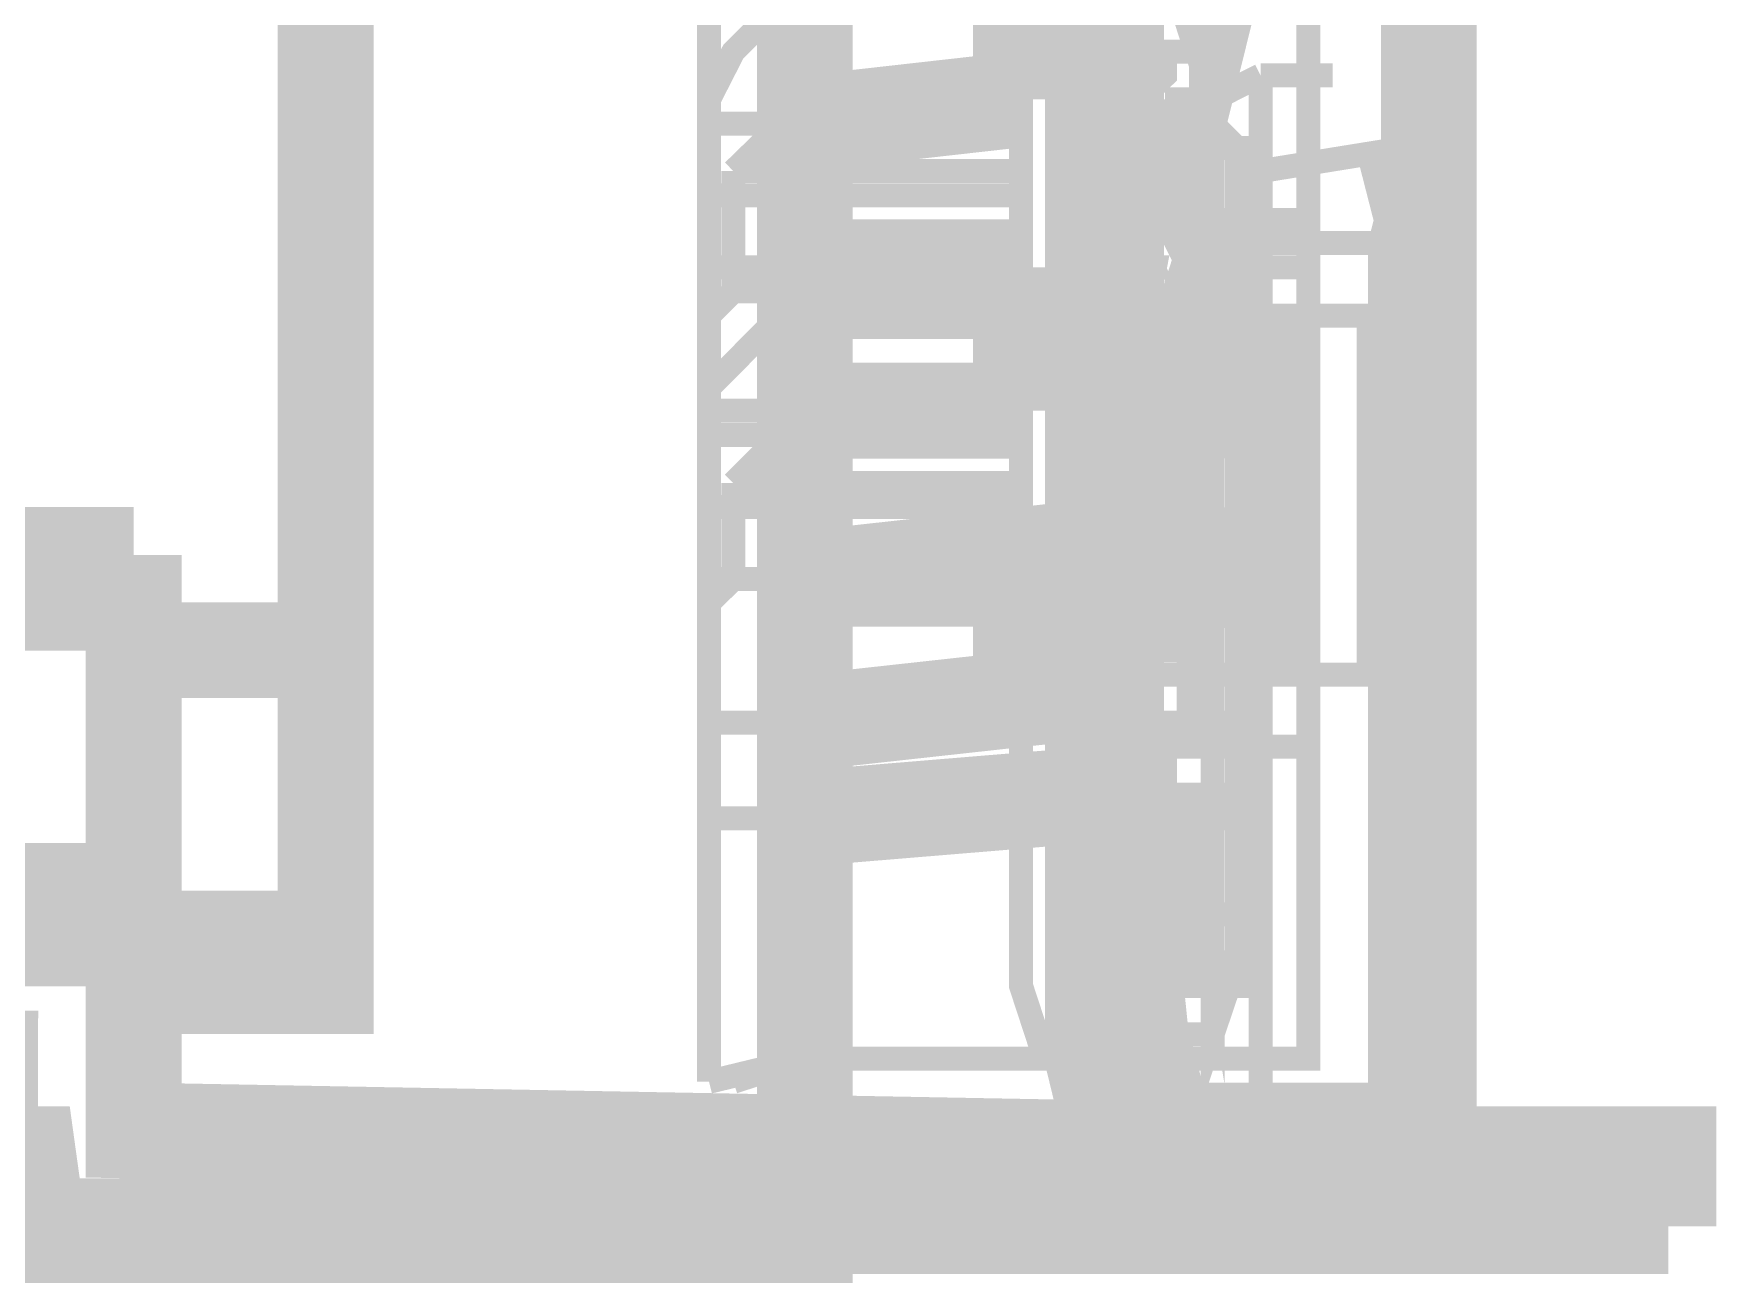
# Model space of a CAD drawing. Header units: metres. Extents: x 2999 to 3164, y 1641 to 1678.
# Drawn here: x 3015.3669 to 3015.5843, y 1652.6501 to 1652.8104 of the extents above; entities that cross this region are included whole.
import ezdxf

# ---------------------------------------------------------------- set-up
doc = ezdxf.new("R2010")
doc.units = ezdxf.units.M
doc.layers.add('BLACK', color=7, linetype='Continuous')

msp = doc.modelspace()

# ---------------------------------------------------------------- linework, layer by layer
at = {"layer": 'BLACK'}
for points, const_width in [([(3015.46652, 1652.64707), (3015.46652, 1655.15791)], 0.01238), ([(3015.51304, 1655.04022), (3015.5099, 1655.03722), (3015.5099, 1655.02478), (3015.50675, 1654.99384), (3015.50675, 1652.7121), (3015.5099, 1652.68116), (3015.51304, 1652.66872), (3015.54713, 1652.66872)], 0.01238), ([(3015.50675, 1654.99384), (3015.50375, 1654.99384), (3015.50375, 1652.7121), (3015.50675, 1652.7121)], 0.01238), ([(3014.64932, 1652.65636), (3014.67712, 1652.65636), (3014.67712, 1652.68116), (3015.36748, 1652.67801), (3015.36448, 1652.67801), (3015.36748, 1652.65636), (3015.54713, 1652.65636), (3015.54713, 1652.66565), (3015.37984, 1652.66872), (3015.37984, 1652.68737), (3015.40464, 1652.68737), (3015.40464, 1652.69352), (3015.35504, 1652.69352), (3015.35504, 1652.83908), (3015.31803, 1652.84215), (3015.31803, 1652.86995), (3015.35504, 1652.86995), (3015.35504, 1652.8916), (3014.68948, 1652.89789), (3014.68948, 1653.34679), (3014.67412, 1653.34679), (3014.67412, 1653.36223), (3014.68948, 1653.36223), (3014.68948, 1654.87315)], 0.01238), ([(3015.53155, 1652.80499), (3015.53155, 1653.08361)], 0.0031), ([(3015.49446, 1652.7121), (3015.49446, 1653.02787)], 0.0031), ([(3015.45416, 1653.02165), (3015.45416, 1652.67501)], 0.0031), ([(3015.46345, 1653.01551), (3015.46345, 1652.67187)], 0.0031), ([(3015.54713, 1652.80192), (3015.54713, 1652.92269)], 0.01238), ([(3015.52233, 1652.83286), (3015.52233, 1652.82972), (3015.5254, 1652.84215)], 0.01238), ([(3015.5254, 1652.83908), (3015.52233, 1652.83286), (3015.52233, 1652.83593), (3015.52233, 1652.82357), (3015.52233, 1652.82972)], 0.01238), ([(3015.46652, 1652.84522), (3015.46652, 1652.66872)], 0.01238), ([(3015.40464, 1652.84215), (3015.40464, 1652.73075)], 0.01238), ([(3015.49446, 1652.82043), (3015.49446, 1652.80192)], 0.01238), ([(3015.51919, 1652.82043), (3015.51611, 1652.82043), (3015.51919, 1652.81428), (3015.51919, 1652.81735)], 0.0031), ([(3015.4573, 1652.81735), (3015.45416, 1652.81428), (3015.45416, 1652.79878)], 0.0031), ([(3015.46652, 1652.81428), (3015.46345, 1652.81428), (3015.46345, 1652.81114), (3015.46038, 1652.81114), (3015.4573, 1652.80807), (3015.45416, 1652.80192), (3015.45416, 1652.79878), (3015.49446, 1652.79878), (3015.49446, 1652.80192)], 0.0031), ([(3015.51611, 1652.81114), (3015.51919, 1652.81114)], 0.0031), ([(3015.51919, 1652.79563), (3015.51919, 1652.80807), (3015.5099, 1652.80807), (3015.5099, 1652.79563)], 0.0031), ([(3015.51304, 1652.80807), (3015.51304, 1652.80499), (3015.5099, 1652.80192), (3015.5099, 1652.79563)], 0.0031), ([(3015.5099, 1652.80807), (3015.5099, 1652.79563)], 0.0031), ([(3015.51304, 1652.80807), (3015.51919, 1652.80807)], 0.0031), ([(3015.51304, 1652.80807), (3015.51611, 1652.80807)], 0.0031), ([(3015.51919, 1652.79563), (3015.51919, 1652.80807)], 0.0031), ([(3015.52233, 1652.79563), (3015.51919, 1652.79878), (3015.51919, 1652.80807)], 0.0031), ([(3015.51919, 1652.80807), (3015.52233, 1652.80807)], 0.0031), ([(3015.49446, 1652.80192), (3015.46652, 1652.79878)], 0.01238), ([(3015.54713, 1652.79878), (3015.54713, 1652.80192)], 0.01238), ([(3015.54713, 1652.80192), (3015.55013, 1652.80192)], 0.01238), ([(3015.54713, 1652.78334), (3015.54713, 1652.80192)], 0.01238), ([(3015.54713, 1652.78334), (3015.54713, 1652.80192)], 0.01238), ([(3015.5254, 1652.80499), (3015.51304, 1652.79878), (3015.5099, 1652.78949)], 0.0031), ([(3015.51611, 1652.78634), (3015.5254, 1652.78634), (3015.5254, 1652.80499)], 0.0031), ([(3015.53155, 1652.80499), (3015.5254, 1652.80499)], 0.0031), ([(3015.53155, 1652.80499), (3015.53469, 1652.80499)], 0.0031), ([(3015.53155, 1652.78634), (3015.53155, 1652.80499)], 0.0031), ([(3015.53155, 1652.78634), (3015.53155, 1652.80499)], 0.0031), ([(3015.53155, 1652.80499), (3015.53155, 1652.80192)], 0.0031), ([(3015.49446, 1652.80192), (3015.46652, 1652.79878), (3015.46345, 1652.79878), (3015.46038, 1652.79563), (3015.4573, 1652.79263)], 0.0031), ([(3015.51919, 1652.80192), (3015.51611, 1652.79263), (3015.51611, 1652.78949), (3015.51304, 1652.79263), (3015.51304, 1652.80192)], 0.0031), ([(3015.51919, 1652.80192), (3015.51919, 1652.78949), (3015.51611, 1652.79263), (3015.51611, 1652.80192), (3015.51304, 1652.80192)], 0.0031), ([(3015.51304, 1652.80192), (3015.51304, 1652.78634), (3015.51611, 1652.7802), (3015.51611, 1652.78634), (3015.51919, 1652.80192)], 0.0031), ([(3015.51611, 1652.80192), (3015.51611, 1652.78634), (3015.51919, 1652.7802), (3015.51919, 1652.80192), (3015.51919, 1652.78949), (3015.51611, 1652.79263), (3015.51611, 1652.80192), (3015.51611, 1652.78634), (3015.51919, 1652.7802), (3015.51919, 1652.80192)], 0.0031), ([(3015.54713, 1652.78334), (3015.54084, 1652.78334), (3015.54398, 1652.79563), (3015.54713, 1652.80192)], 0.0031), ([(3015.54398, 1652.79563), (3015.54713, 1652.80192)], 0.0031), ([(3015.54713, 1652.80192), (3015.55013, 1652.80192)], 0.0031), ([(3015.45416, 1652.79878), (3015.45416, 1652.78949), (3015.49446, 1652.78949)], 0.0031), ([(3015.46652, 1652.79878), (3015.45416, 1652.79878)], 0.0031), ([(3015.46652, 1652.79878), (3015.46652, 1652.77712)], 0.0031), ([(3015.49446, 1652.7802), (3015.49446, 1652.79878)], 0.0031), ([(3015.54713, 1652.78334), (3015.54398, 1652.79563)], 0.01238), ([(3015.54713, 1652.78334), (3015.54713, 1652.79263), (3015.54398, 1652.79563), (3015.54713, 1652.79878)], 0.0031), ([(3015.5099, 1652.69044), (3015.5099, 1652.79563), (3015.5099, 1652.73997)], 0.0031), ([(3015.51919, 1652.79563), (3015.52233, 1652.79563), (3015.52233, 1652.69044)], 0.0031), ([(3015.51919, 1652.69044), (3015.51919, 1652.79563)], 0.0031), ([(3015.54398, 1652.79563), (3015.5254, 1652.79263)], 0.0031), ([(3015.54398, 1652.79563), (3015.54084, 1652.78334), (3015.5254, 1652.78334), (3015.5254, 1652.79263)], 0.0031), ([(3015.54398, 1652.79563), (3015.54713, 1652.79563)], 0.0031), ([(3015.49446, 1652.79263), (3015.4573, 1652.79263)], 0.0031), ([(3015.46652, 1652.77712), (3015.4573, 1652.77712), (3015.4573, 1652.79263)], 0.0031), ([(3015.45416, 1652.78949), (3015.45416, 1652.7802)], 0.0031), ([(3015.5099, 1652.78949), (3015.5099, 1652.7802), (3015.51611, 1652.7802)], 0.0031), ([(3015.51611, 1652.78949), (3015.51919, 1652.78949)], 0.0031), ([(3015.54713, 1652.77398), (3015.54713, 1652.78334)], 0.01238), ([(3015.53155, 1652.78634), (3015.53155, 1652.67801), (3015.49753, 1652.67801)], 0.0031), ([(3015.53155, 1652.78634), (3015.51611, 1652.78634)], 0.0031), ([(3015.51611, 1652.78634), (3015.51611, 1652.77398)], 0.0031), ([(3015.51611, 1652.78634), (3015.51611, 1652.77398)], 0.0031), ([(3015.51611, 1652.77398), (3015.52233, 1652.77398), (3015.52233, 1652.78634), (3015.51611, 1652.78634)], 0.0031), ([(3015.51611, 1652.78634), (3015.51611, 1652.77398)], 0.0031), ([(3015.52233, 1652.78634), (3015.5254, 1652.78634)], 0.0031), ([(3015.5254, 1652.78634), (3015.5254, 1652.7802)], 0.0031), ([(3015.53155, 1652.71831), (3015.53155, 1652.78634)], 0.0031), ([(3015.53155, 1652.78634), (3015.53155, 1652.7802)], 0.0031), ([(3015.46652, 1652.7802), (3015.49446, 1652.7802)], 0.01238), ([(3015.49446, 1652.7802), (3015.49446, 1652.76169)], 0.01238), ([(3015.5254, 1652.78334), (3015.5254, 1652.77398)], 0.0031), ([(3015.54713, 1652.77398), (3015.54084, 1652.77398), (3015.54084, 1652.78334), (3015.54713, 1652.78334)], 0.0031), ([(3015.49446, 1652.77712), (3015.46652, 1652.77712)], 0.01238), ([(3015.51611, 1652.7554), (3015.51611, 1652.77098), (3015.51304, 1652.77712), (3015.51304, 1652.7554)], 0.0031), ([(3015.51919, 1652.75233), (3015.51919, 1652.7802), (3015.52233, 1652.77712), (3015.51919, 1652.77712), (3015.51919, 1652.7802), (3015.51611, 1652.77712), (3015.51611, 1652.75233)], 0.0031), ([(3015.51919, 1652.77712), (3015.51919, 1652.7802), (3015.51611, 1652.77712), (3015.51611, 1652.75233)], 0.0031), ([(3015.51919, 1652.75233), (3015.51919, 1652.7802), (3015.52233, 1652.77712)], 0.0031), ([(3015.46652, 1652.7802), (3015.45416, 1652.7802)], 0.0031), ([(3015.5099, 1652.7276), (3015.5099, 1652.7802)], 0.0031), ([(3015.5254, 1652.71831), (3015.5254, 1652.7802), (3015.51611, 1652.7802)], 0.0031), ([(3015.51611, 1652.7802), (3015.51919, 1652.7802)], 0.0031), ([(3015.52233, 1652.7802), (3015.51919, 1652.7802)], 0.0031), ([(3015.53155, 1652.7802), (3015.5254, 1652.7802)], 0.0031), ([(3015.4573, 1652.77712), (3015.45416, 1652.77398), (3015.45416, 1652.76169)], 0.0031), ([(3015.46652, 1652.77712), (3015.46345, 1652.77398), (3015.46038, 1652.77098), (3015.4573, 1652.76783), (3015.45416, 1652.76469), (3015.45416, 1652.75854)], 0.0031), ([(3015.46652, 1652.77712), (3015.49446, 1652.77712)], 0.0031), ([(3015.49446, 1652.77712), (3015.46652, 1652.77712)], 0.0031), ([(3015.51611, 1652.77712), (3015.51611, 1652.75233), (3015.51304, 1652.76783), (3015.51304, 1652.77712)], 0.0031), ([(3015.51304, 1652.77712), (3015.51304, 1652.7554)], 0.0031), ([(3015.51611, 1652.75233), (3015.51304, 1652.77098), (3015.51304, 1652.77712)], 0.0031), ([(3015.51304, 1652.77712), (3015.51611, 1652.77098), (3015.51611, 1652.75233)], 0.0031), ([(3015.51611, 1652.7554), (3015.51611, 1652.77098), (3015.51304, 1652.77712)], 0.0031), ([(3015.51611, 1652.77712), (3015.51304, 1652.77712)], 0.0031), ([(3015.51611, 1652.75233), (3015.51611, 1652.76783), (3015.51919, 1652.77712)], 0.0031), ([(3015.51919, 1652.77712), (3015.51611, 1652.7554)], 0.0031), ([(3015.51919, 1652.7276), (3015.51919, 1652.77712)], 0.0031), ([(3015.51919, 1652.77712), (3015.52233, 1652.77712), (3015.51919, 1652.76783), (3015.51919, 1652.75233)], 0.0031), ([(3015.51919, 1652.7554), (3015.52233, 1652.77712)], 0.0031), ([(3015.51919, 1652.7276), (3015.51919, 1652.77712)], 0.0031), ([(3015.52233, 1652.77712), (3015.51919, 1652.76783), (3015.51919, 1652.75233)], 0.0031), ([(3015.51919, 1652.7554), (3015.52233, 1652.77712)], 0.0031), ([(3015.52233, 1652.77712), (3015.52233, 1652.76169)], 0.0031), ([(3015.52233, 1652.77712), (3015.52233, 1652.76169)], 0.0031), ([(3015.54398, 1652.77398), (3015.54713, 1652.77398)], 0.01238), ([(3015.54398, 1652.7276), (3015.54398, 1652.77398)], 0.01238), ([(3015.54713, 1652.77398), (3015.54713, 1652.7276)], 0.01238), ([(3015.50675, 1652.77098), (3015.5099, 1652.77098), (3015.5099, 1652.77398)], 0.0031), ([(3015.54084, 1652.77398), (3015.5099, 1652.77398), (3015.52848, 1652.77398), (3015.52233, 1652.77398), (3015.53155, 1652.77398)], 0.0031), ([(3015.51611, 1652.77398), (3015.51611, 1652.7276)], 0.0031), ([(3015.5254, 1652.77398), (3015.5254, 1652.7276)], 0.0031), ([(3015.52848, 1652.7276), (3015.52848, 1652.77398)], 0.0031), ([(3015.53155, 1652.77398), (3015.54398, 1652.77398)], 0.0031), ([(3015.53155, 1652.77398), (3015.53469, 1652.77398)], 0.0031), ([(3015.53155, 1652.77398), (3015.53155, 1652.7276)], 0.0031), ([(3015.54084, 1652.77398), (3015.54084, 1652.7276)], 0.0031), ([(3015.54084, 1652.77398), (3015.54084, 1652.7276)], 0.0031), ([(3015.54713, 1652.77398), (3015.54713, 1652.7276)], 0.0031), ([(3015.50675, 1652.77098), (3015.50675, 1652.69352)], 0.0031), ([(3015.49446, 1652.76169), (3015.46652, 1652.76169)], 0.01238), ([(3015.51611, 1652.7554), (3015.51304, 1652.7554), (3015.51304, 1652.76469)], 0.0031), ([(3015.51304, 1652.73075), (3015.51304, 1652.76469), (3015.51304, 1652.7554)], 0.0031), ([(3015.51611, 1652.76469), (3015.51611, 1652.73075), (3015.51611, 1652.74304)], 0.0031), ([(3015.46652, 1652.76169), (3015.45416, 1652.76169)], 0.0031), ([(3015.46652, 1652.76169), (3015.46652, 1652.70902), (3015.45416, 1652.70902)], 0.0031), ([(3015.49446, 1652.76169), (3015.49446, 1652.75854), (3015.45416, 1652.75854)], 0.0031), ([(3015.46652, 1652.76169), (3015.46345, 1652.76169), (3015.46345, 1652.75854), (3015.46038, 1652.7554), (3015.4573, 1652.75233)], 0.0031), ([(3015.46652, 1652.76169), (3015.49446, 1652.76169)], 0.0031), ([(3015.5254, 1652.70281), (3015.5254, 1652.76169)], 0.0031), ([(3015.45416, 1652.75854), (3015.45416, 1652.74925)], 0.0031), ([(3015.49446, 1652.75854), (3015.49446, 1652.74925), (3015.45416, 1652.74925)], 0.0031), ([(3015.51919, 1652.75233), (3015.51919, 1652.7554)], 0.0031), ([(3015.51611, 1652.74925), (3015.51611, 1652.73075), (3015.51611, 1652.74304), (3015.51304, 1652.73075)], 0.0031), ([(3015.4573, 1652.73997), (3015.4573, 1652.75233)], 0.0031), ([(3015.49446, 1652.75233), (3015.4573, 1652.75233)], 0.0031), ([(3015.51611, 1652.75233), (3015.51919, 1652.75233)], 0.0031), ([(3015.51611, 1652.75233), (3015.51919, 1652.75233)], 0.0031), ([(3015.51611, 1652.75233), (3015.51919, 1652.75233)], 0.0031), ([(3015.45416, 1652.74925), (3015.45416, 1652.73997)], 0.0031), ([(3015.49446, 1652.74304), (3015.49446, 1652.74925)], 0.0031), ([(3015.51611, 1652.74304), (3015.51304, 1652.73075), (3015.51611, 1652.73075), (3015.51611, 1652.74925)], 0.0031), ([(3015.52233, 1652.7276), (3015.52233, 1652.73375), (3015.51919, 1652.74925), (3015.51611, 1652.74925), (3015.51919, 1652.73375), (3015.51919, 1652.7276)], 0.0031), ([(3015.51611, 1652.74304), (3015.51919, 1652.74304), (3015.51919, 1652.74925)], 0.0031), ([(3015.51611, 1652.74925), (3015.51919, 1652.73375), (3015.51919, 1652.7276)], 0.0031), ([(3015.51919, 1652.74925), (3015.51919, 1652.74304)], 0.0031), ([(3015.52233, 1652.7276), (3015.52233, 1652.73375), (3015.51919, 1652.74925)], 0.0031), ([(3015.37984, 1652.74304), (3015.35504, 1652.74304)], 0.01238), ([(3015.37984, 1652.73689), (3015.37984, 1652.74304)], 0.01238), ([(3015.46652, 1652.72139), (3015.49446, 1652.72446), (3015.49446, 1652.74304), (3015.46652, 1652.73997)], 0.01238), ([(3015.49446, 1652.73997), (3015.46652, 1652.73997)], 0.01238), ([(3015.5099, 1652.71831), (3015.5099, 1652.74618)], 0.0031), ([(3015.51304, 1652.74618), (3015.51304, 1652.73075)], 0.0031), ([(3015.51611, 1652.73075), (3015.51611, 1652.74618)], 0.0031), ([(3015.52233, 1652.74618), (3015.52233, 1652.7276)], 0.0031), ([(3015.52233, 1652.74618), (3015.52233, 1652.7276)], 0.0031), ([(3015.5099, 1652.71831), (3015.5099, 1652.74304)], 0.0031), ([(3015.51611, 1652.74304), (3015.51919, 1652.74304)], 0.0031), ([(3015.51611, 1652.73075), (3015.51611, 1652.74304)], 0.0031), ([(3015.51611, 1652.74304), (3015.51919, 1652.74304)], 0.0031), ([(3015.51919, 1652.74304), (3015.51919, 1652.73075)], 0.0031), ([(3015.35504, 1652.73689), (3015.37984, 1652.73689)], 0.01238), ([(3015.37984, 1652.69966), (3015.37984, 1652.73689)], 0.01238), ([(3015.4573, 1652.73997), (3015.45416, 1652.73689), (3015.45416, 1652.72139)], 0.0031), ([(3015.46652, 1652.73997), (3015.45416, 1652.73997)], 0.0031), ([(3015.46652, 1652.73997), (3015.4573, 1652.73997)], 0.0031), ([(3015.37984, 1652.73075), (3015.40464, 1652.73075), (3015.40464, 1652.69352)], 0.01238), ([(3015.54713, 1652.7276), (3015.54398, 1652.7276)], 0.01238), ([(3015.54713, 1652.7276), (3015.54713, 1652.66872)], 0.01238), ([(3015.54084, 1652.7276), (3015.5099, 1652.7276)], 0.0031), ([(3015.51611, 1652.7276), (3015.5099, 1652.7276)], 0.0031), ([(3015.5099, 1652.7276), (3015.5099, 1652.67801)], 0.0031), ([(3015.52233, 1652.7276), (3015.51611, 1652.7276)], 0.0031), ([(3015.52233, 1652.7276), (3015.51611, 1652.7276)], 0.0031), ([(3015.52233, 1652.7276), (3015.52233, 1652.71831), (3015.51611, 1652.71831), (3015.51611, 1652.7276)], 0.0031), ([(3015.51611, 1652.7276), (3015.52848, 1652.7276), (3015.52233, 1652.7276), (3015.53155, 1652.7276)], 0.0031), ([(3015.51611, 1652.71831), (3015.51611, 1652.7276)], 0.0031), ([(3015.51611, 1652.71831), (3015.51611, 1652.7276)], 0.0031), ([(3015.51611, 1652.7276), (3015.51611, 1652.71831)], 0.0031), ([(3015.52233, 1652.7276), (3015.51919, 1652.7276)], 0.0031), ([(3015.51919, 1652.7276), (3015.52233, 1652.7276)], 0.0031), ([(3015.5254, 1652.7276), (3015.5254, 1652.66872)], 0.0031), ([(3015.54084, 1652.7276), (3015.54084, 1652.66872), (3015.5254, 1652.66872)], 0.0031), ([(3015.53155, 1652.7276), (3015.54713, 1652.7276)], 0.0031), ([(3015.53155, 1652.7276), (3015.53469, 1652.7276)], 0.0031), ([(3015.54084, 1652.7276), (3015.54398, 1652.7276)], 0.0031), ([(3015.5099, 1652.72446), (3015.5099, 1652.69044)], 0.0031), ([(3015.46652, 1652.72139), (3015.45416, 1652.72139)], 0.0031), ([(3015.51919, 1652.72139), (3015.51304, 1652.72139)], 0.0031), ([(3015.51304, 1652.72139), (3015.51611, 1652.72139)], 0.0031), ([(3015.51304, 1652.69044), (3015.51304, 1652.72139)], 0.0031), ([(3015.51611, 1652.72139), (3015.51304, 1652.72139)], 0.0031), ([(3015.51611, 1652.72139), (3015.51919, 1652.72139)], 0.0031), ([(3015.52233, 1652.72139), (3015.51919, 1652.72139)], 0.0031), ([(3015.51919, 1652.72139), (3015.51919, 1652.68116)], 0.0031), ([(3015.53155, 1652.71831), (3015.52233, 1652.71831)], 0.0031), ([(3015.5254, 1652.67801), (3015.5254, 1652.71831)], 0.0031), ([(3015.46652, 1652.70902), (3015.50375, 1652.7121), (3015.50375, 1652.67801), (3015.50675, 1652.66565), (3015.5099, 1652.66258)], 0.01238), ([(3015.50675, 1652.7121), (3015.50375, 1652.7121), (3015.50375, 1652.68116), (3015.50675, 1652.66565)], 0.01238), ([(3015.50675, 1652.7121), (3015.5099, 1652.68116), (3015.51304, 1652.66872)], 0.01238), ([(3015.49446, 1652.7121), (3015.49446, 1652.68737), (3015.49753, 1652.67801)], 0.0031), ([(3015.49446, 1652.7121), (3015.49446, 1652.68737), (3015.49753, 1652.67801)], 0.0031), ([(3015.51611, 1652.7121), (3015.51611, 1652.68737), (3015.51304, 1652.68737)], 0.0031), ([(3015.51304, 1652.68737), (3015.51304, 1652.69966), (3015.51304, 1652.69666), (3015.51304, 1652.70595), (3015.51304, 1652.69966), (3015.51304, 1652.7121), (3015.51304, 1652.70595), (3015.51304, 1652.7121), (3015.51611, 1652.7121)], 0.0031), ([(3015.51304, 1652.7121), (3015.51611, 1652.7121)], 0.0031), ([(3015.51304, 1652.7121), (3015.51611, 1652.7121)], 0.0031), ([(3015.51304, 1652.7121), (3015.51304, 1652.70595), (3015.51611, 1652.7121)], 0.0031), ([(3015.51611, 1652.7121), (3015.51304, 1652.70595), (3015.51304, 1652.7121)], 0.0031), ([(3015.51304, 1652.7121), (3015.51611, 1652.7121)], 0.0031), ([(3015.51304, 1652.7121), (3015.51611, 1652.7121)], 0.0031), ([(3015.51611, 1652.69044), (3015.51611, 1652.7121), (3015.51919, 1652.7121)], 0.0031), ([(3015.51611, 1652.7121), (3015.51919, 1652.7121)], 0.0031), ([(3015.51611, 1652.7121), (3015.51919, 1652.69352), (3015.51919, 1652.68737), (3015.51919, 1652.69044)], 0.0031), ([(3015.51611, 1652.69666), (3015.51611, 1652.68737), (3015.51611, 1652.7121)], 0.0031), ([(3015.51611, 1652.7121), (3015.51919, 1652.7121)], 0.0031), ([(3015.51611, 1652.7121), (3015.51611, 1652.69966)], 0.0031), ([(3015.51611, 1652.7121), (3015.51919, 1652.7121)], 0.0031), ([(3015.51611, 1652.7121), (3015.51919, 1652.7121)], 0.0031), ([(3015.51611, 1652.7121), (3015.51919, 1652.7121)], 0.0031), ([(3015.51611, 1652.7121), (3015.51611, 1652.70902), (3015.51611, 1652.7121), (3015.51611, 1652.70902)], 0.0031), ([(3015.51611, 1652.7121), (3015.51919, 1652.7121)], 0.0031), ([(3015.51919, 1652.7121), (3015.51919, 1652.68737), (3015.51919, 1652.69044)], 0.0031), ([(3015.51919, 1652.7121), (3015.52233, 1652.7121)], 0.0031), ([(3015.51919, 1652.7121), (3015.51919, 1652.68737), (3015.51919, 1652.7121), (3015.51919, 1652.70902)], 0.0031), ([(3015.52233, 1652.7121), (3015.51919, 1652.7121)], 0.0031), ([(3015.51919, 1652.7121), (3015.52233, 1652.7121)], 0.0031), ([(3015.51919, 1652.7121), (3015.52233, 1652.7121)], 0.0031), ([(3015.51919, 1652.7121), (3015.52233, 1652.7121), (3015.52233, 1652.69044), (3015.51919, 1652.69044)], 0.0031), ([(3015.51919, 1652.70902), (3015.51919, 1652.7121)], 0.0031), ([(3015.51919, 1652.7121), (3015.52233, 1652.7121)], 0.0031), ([(3015.51919, 1652.7121), (3015.52233, 1652.7121)], 0.0031), ([(3015.52233, 1652.7121), (3015.5254, 1652.7121)], 0.0031), ([(3015.52233, 1652.70902), (3015.52233, 1652.7121)], 0.0031), ([(3015.52233, 1652.69044), (3015.52233, 1652.7121)], 0.0031), ([(3015.52233, 1652.7121), (3015.52233, 1652.70902)], 0.0031), ([(3015.45416, 1652.70902), (3015.46652, 1652.70902)], 0.0031), ([(3015.45416, 1652.70902), (3015.46652, 1652.70902), (3015.46652, 1652.67801)], 0.0031), ([(3015.46652, 1652.70902), (3015.46652, 1652.67801)], 0.0031), ([(3015.51919, 1652.70902), (3015.52233, 1652.70902)], 0.0031), ([(3015.51919, 1652.70902), (3015.52233, 1652.70902)], 0.0031), ([(3015.51919, 1652.70902), (3015.52233, 1652.70902)], 0.0031), ([(3015.52233, 1652.70902), (3015.5254, 1652.70902)], 0.0031), ([(3015.52233, 1652.70902), (3015.5254, 1652.70902)], 0.0031), ([(3015.51304, 1652.70595), (3015.51304, 1652.69666)], 0.0031), ([(3015.51304, 1652.69966), (3015.51304, 1652.70595)], 0.0031), ([(3015.51304, 1652.70595), (3015.51611, 1652.70595)], 0.0031), ([(3015.51304, 1652.70595), (3015.51611, 1652.70595)], 0.0031), ([(3015.51919, 1652.69666), (3015.51611, 1652.70595), (3015.51919, 1652.70595)], 0.0031), ([(3015.51611, 1652.69666), (3015.51611, 1652.70595)], 0.0031), ([(3015.51611, 1652.70595), (3015.51919, 1652.70595)], 0.0031), ([(3015.37984, 1652.69966), (3015.35504, 1652.69966)], 0.01238), ([(3015.37984, 1652.69352), (3015.37984, 1652.69966)], 0.01238), ([(3015.51611, 1652.69966), (3015.51304, 1652.69966)], 0.0031), ([(3015.51611, 1652.69966), (3015.51304, 1652.69966)], 0.0031), ([(3015.51304, 1652.69966), (3015.51611, 1652.69966)], 0.0031), ([(3015.51304, 1652.69666), (3015.51304, 1652.69966)], 0.0031), ([(3015.51304, 1652.69966), (3015.51611, 1652.69966)], 0.0031), ([(3015.51304, 1652.69966), (3015.51611, 1652.69966)], 0.0031), ([(3015.51611, 1652.69044), (3015.51611, 1652.68737), (3015.51611, 1652.69966)], 0.0031), ([(3015.51611, 1652.69666), (3015.51919, 1652.69666)], 0.0031), ([(3015.51611, 1652.69352), (3015.51611, 1652.69666)], 0.0031), ([(3015.51611, 1652.69666), (3015.51919, 1652.69666)], 0.0031), ([(3015.51611, 1652.69666), (3015.51919, 1652.69666)], 0.0031), ([(3015.51919, 1652.69666), (3015.51611, 1652.69666)], 0.0031), ([(3015.51919, 1652.69352), (3015.51919, 1652.69666)], 0.0031), ([(3015.51919, 1652.69666), (3015.52233, 1652.69666)], 0.0031), ([(3015.51919, 1652.69666), (3015.51919, 1652.69044)], 0.0031), ([(3015.51919, 1652.69666), (3015.51919, 1652.68737)], 0.0031), ([(3015.51919, 1652.69666), (3015.51919, 1652.69044)], 0.0031), ([(3015.51919, 1652.69666), (3015.51919, 1652.69044)], 0.0031), ([(3015.51919, 1652.69666), (3015.51919, 1652.69044)], 0.0031), ([(3015.38299, 1652.68737), (3015.37677, 1652.69352)], 0.0031), ([(3015.5099, 1652.69044), (3015.50675, 1652.69352)], 0.0031), ([(3015.51919, 1652.69352), (3015.51919, 1652.68737)], 0.0031), ([(3015.5099, 1652.67801), (3015.5099, 1652.69044), (3015.5099, 1652.68423), (3015.51304, 1652.68116), (3015.51304, 1652.67801)], 0.0031), ([(3015.5099, 1652.69044), (3015.5099, 1652.67801)], 0.0031), ([(3015.51611, 1652.68737), (3015.51611, 1652.69044), (3015.51304, 1652.69044), (3015.51304, 1652.68737)], 0.0031), ([(3015.51304, 1652.69044), (3015.51304, 1652.68116)], 0.0031), ([(3015.51304, 1652.69044), (3015.51611, 1652.69044)], 0.0031), ([(3015.51611, 1652.68737), (3015.51611, 1652.69044)], 0.0031), ([(3015.51611, 1652.68737), (3015.51611, 1652.69044)], 0.0031), ([(3015.51611, 1652.69044), (3015.51919, 1652.69044)], 0.0031), ([(3015.51919, 1652.69044), (3015.52233, 1652.69044)], 0.0031), ([(3015.52233, 1652.69044), (3015.51919, 1652.69044)], 0.0031), ([(3015.51919, 1652.67801), (3015.51919, 1652.68737), (3015.52233, 1652.69044)], 0.0031), ([(3015.51919, 1652.67801), (3015.51919, 1652.69044)], 0.0031), ([(3015.51919, 1652.67801), (3015.51919, 1652.69044)], 0.0031), ([(3015.51919, 1652.69044), (3015.51919, 1652.68737)], 0.0031), ([(3015.52233, 1652.69044), (3015.52233, 1652.68737), (3015.51919, 1652.68737), (3015.51919, 1652.69044)], 0.0031), ([(3015.51919, 1652.69044), (3015.51919, 1652.68116), (3015.52233, 1652.69044)], 0.0031), ([(3015.52233, 1652.69044), (3015.52233, 1652.68737)], 0.0031), ([(3015.51304, 1652.68737), (3015.51611, 1652.68737)], 0.0031), ([(3015.51611, 1652.68737), (3015.51304, 1652.68737)], 0.0031), ([(3015.51304, 1652.68737), (3015.51611, 1652.68737)], 0.0031), ([(3015.51304, 1652.68737), (3015.51611, 1652.68737)], 0.0031), ([(3015.51304, 1652.68737), (3015.51611, 1652.68737)], 0.0031), ([(3015.51611, 1652.68737), (3015.51919, 1652.68737)], 0.0031), ([(3015.51611, 1652.68737), (3015.51919, 1652.68737)], 0.0031), ([(3015.51611, 1652.68737), (3015.51919, 1652.68737)], 0.0031), ([(3015.51611, 1652.68737), (3015.51919, 1652.68737)], 0.0031), ([(3015.51611, 1652.68737), (3015.51919, 1652.68737)], 0.0031), ([(3015.51611, 1652.68737), (3015.51919, 1652.68737)], 0.0031), ([(3015.51919, 1652.68737), (3015.51611, 1652.68737)], 0.0031), ([(3015.51611, 1652.68737), (3015.51919, 1652.68737)], 0.0031), ([(3015.51611, 1652.68737), (3015.51919, 1652.68737)], 0.0031), ([(3015.51611, 1652.68737), (3015.51919, 1652.68737)], 0.0031), ([(3015.51919, 1652.68737), (3015.52233, 1652.68737)], 0.0031), ([(3015.51919, 1652.68737), (3015.52233, 1652.68737)], 0.0031), ([(3015.52233, 1652.68737), (3015.51919, 1652.68737)], 0.0031), ([(3015.51919, 1652.68737), (3015.52233, 1652.68737)], 0.0031), ([(3015.51919, 1652.68737), (3015.52233, 1652.68737)], 0.0031), ([(3015.51919, 1652.68737), (3015.52233, 1652.68737)], 0.0031), ([(3015.52233, 1652.68737), (3015.51919, 1652.68737)], 0.0031), ([(3015.51919, 1652.68737), (3015.52233, 1652.68737)], 0.0031), ([(3015.51919, 1652.68737), (3015.52233, 1652.68737)], 0.0031), ([(3015.51919, 1652.68737), (3015.52233, 1652.68737)], 0.0031), ([(3015.51919, 1652.68737), (3015.52233, 1652.68737)], 0.0031), ([(3015.52233, 1652.68737), (3015.5254, 1652.68737)], 0.0031), ([(3015.51304, 1652.68116), (3015.51919, 1652.68116)], 0.0031), ([(3015.51304, 1652.68116), (3015.51611, 1652.68116)], 0.0031), ([(3015.51611, 1652.68116), (3015.51919, 1652.68116)], 0.0031), ([(3015.51611, 1652.68116), (3015.51919, 1652.68116)], 0.0031), ([(3015.46652, 1652.67801), (3015.45416, 1652.67501)], 0.0031), ([(3015.46652, 1652.67801), (3015.45416, 1652.67501)], 0.0031), ([(3015.4573, 1652.67501), (3015.46652, 1652.67801)], 0.0031), ([(3015.46345, 1652.67501), (3015.46652, 1652.67801)], 0.0031), ([(3015.46652, 1652.67801), (3015.49753, 1652.67801)], 0.0031), ([(3015.5099, 1652.67801), (3015.51919, 1652.67801), (3015.51304, 1652.67801)], 0.0031), ([(3015.51304, 1652.67801), (3015.51611, 1652.67801)], 0.0031), ([(3015.51919, 1652.67801), (3015.52233, 1652.67801)], 0.0031), ([(3015.51304, 1652.66872), (3015.5099, 1652.66258), (3015.54084, 1652.66565), (3015.54713, 1652.66872)], 0.01238), ([(3015.51304, 1652.66872), (3015.5099, 1652.66258)], 0.01238), ([(3015.54713, 1652.66872), (3015.54084, 1652.66565)], 0.01238), ([(3015.54713, 1652.66872), (3015.54398, 1652.66565), (3015.54084, 1652.66565)], 0.01238), ([(3015.46652, 1652.67187), (3015.46345, 1652.67187)], 0.0031), ([(3015.46345, 1652.67187), (3015.46345, 1652.66258)], 0.0031), ([(3015.46652, 1652.67187), (3015.46345, 1652.67187), (3015.46345, 1652.66258)], 0.0031), ([(3015.46345, 1652.67187), (3015.46652, 1652.67187)], 0.0031), ([(3015.56563, 1652.65636), (3015.56563, 1652.66565), (3015.54713, 1652.66565)], 0.01238), ([(3015.57807, 1652.65636), (3015.57807, 1652.66565), (3015.56563, 1652.66565)], 0.01238), ([(3015.41393, 1652.65636), (3015.40157, 1652.66872)], 0.0031), ([(3015.47896, 1652.65636), (3015.46652, 1652.66872)], 0.0031), ([(3015.52233, 1652.66258), (3015.5254, 1652.66565), (3015.5254, 1652.66872)], 0.0031), ([(3015.5254, 1652.66872), (3015.52848, 1652.66872)], 0.0031), ([(3015.54084, 1652.66565), (3015.54084, 1652.66872)], 0.0031), ([(3015.54084, 1652.66872), (3015.54713, 1652.66872)], 0.0031), ([(3015.54713, 1652.66872), (3015.55013, 1652.66872)], 0.0031), ([(3015.54713, 1652.66872), (3015.55013, 1652.66872)], 0.0031), ([(3015.46652, 1652.66258), (3015.5099, 1652.66258)], 0.01238), ([(3015.46345, 1652.66258), (3015.46652, 1652.66565)], 0.0031), ([(3015.46345, 1652.66258), (3015.46652, 1652.66565)], 0.0031), ([(3015.46345, 1652.66258), (3015.46652, 1652.66565)], 0.0031), ([(3015.50675, 1652.66565), (3015.5099, 1652.66258)], 0.0031), ([(3015.54398, 1652.65636), (3015.53469, 1652.66565)], 0.0031), ([(3015.46345, 1652.66258), (3015.46652, 1652.66258)], 0.0031), ([(3015.46345, 1652.66258), (3015.46652, 1652.66258)], 0.0031), ([(3015.46345, 1652.57275), (3015.46345, 1652.64707), (3015.36133, 1652.64707), (3015.36133, 1652.65636), (3015.35205, 1652.65636), (3015.3489, 1652.59755), (3014.68641, 1652.59448), (3014.68641, 1652.65636), (3014.67712, 1652.65636), (3014.67712, 1652.64707), (3014.64618, 1652.64707), (3014.64618, 1652.63463), (3014.65547, 1652.63463), (3014.65547, 1651.43349)], 0.01238), ([(3014.67712, 1652.65636), (3015.36748, 1652.65636)], 0.01238), ([(3015.56563, 1652.65636), (3015.54713, 1652.65636)], 0.01238), ([(3015.57807, 1652.65636), (3015.56563, 1652.65636)], 0.01238), ([(3015.46652, 1652.64707), (3015.46652, 1652.64392)], 0.01238)]:
    msp.add_lwpolyline(points, dxfattribs=dict(at, const_width=const_width))
at = {"layer": 'BLACK', "const_width": 0.0031}
for points in [[(3015.5099, 1652.84215), (3015.51304, 1652.82043), (3015.51611, 1652.81114), (3015.51611, 1652.82043), (3015.51919, 1652.84215), (3015.51611, 1652.8638), (3015.51611, 1652.87309), (3015.51304, 1652.8638), (3015.5099, 1652.84215)], [(3015.5099, 1652.84215), (3015.51304, 1652.82043), (3015.51611, 1652.81114), (3015.51611, 1652.82043), (3015.51919, 1652.84215), (3015.51611, 1652.8638), (3015.51611, 1652.87309), (3015.51304, 1652.8638), (3015.5099, 1652.84215)], [(3015.51304, 1652.86066), (3015.51304, 1652.86688), (3015.51611, 1652.86995), (3015.51611, 1652.87309), (3015.51611, 1652.86995), (3015.51919, 1652.86688), (3015.51919, 1652.81428), (3015.51611, 1652.81428), (3015.51611, 1652.81114), (3015.51611, 1652.81428), (3015.51304, 1652.81735), (3015.51304, 1652.86066)], [(3015.51304, 1652.86066), (3015.51304, 1652.86688), (3015.51611, 1652.86995), (3015.51611, 1652.87309), (3015.51611, 1652.86995), (3015.51919, 1652.86688), (3015.51919, 1652.81428), (3015.51611, 1652.81428), (3015.51611, 1652.81114), (3015.51611, 1652.81428), (3015.51304, 1652.81735), (3015.51304, 1652.86066)], [(3015.51919, 1652.80192), (3015.51611, 1652.79263), (3015.51611, 1652.78949), (3015.51304, 1652.79263), (3015.51304, 1652.80192), (3015.51304, 1652.78634), (3015.51611, 1652.7802), (3015.51611, 1652.78634), (3015.51919, 1652.80192)], [(3015.54713, 1652.80192), (3015.54398, 1652.79563), (3015.54713, 1652.80192)], [(3015.51611, 1652.75233), (3015.51611, 1652.76783), (3015.51919, 1652.77712), (3015.51611, 1652.7554), (3015.51611, 1652.75233)], [(3015.52233, 1652.77398), (3015.51611, 1652.77398), (3015.52848, 1652.77398), (3015.52233, 1652.77398)], [(3015.51304, 1652.74618), (3015.51611, 1652.74618), (3015.51611, 1652.76469), (3015.51304, 1652.76469), (3015.51304, 1652.74618)], [(3015.51611, 1652.75233), (3015.51919, 1652.75233), (3015.51919, 1652.7554), (3015.51611, 1652.7554), (3015.51611, 1652.75233)], [(3015.51611, 1652.75233), (3015.51919, 1652.75233), (3015.51611, 1652.75233)], [(3015.51611, 1652.73075), (3015.51919, 1652.73075), (3015.51919, 1652.74304), (3015.51611, 1652.74304), (3015.51611, 1652.73075)], [(3015.51919, 1652.73075), (3015.51919, 1652.74304), (3015.51919, 1652.73075)], [(3015.51304, 1652.69044), (3015.51304, 1652.68116), (3015.51919, 1652.68116), (3015.52233, 1652.69044), (3015.52233, 1652.72139), (3015.51304, 1652.72139), (3015.51304, 1652.69044)], [(3015.51304, 1652.7121), (3015.51611, 1652.7121), (3015.51304, 1652.7121)], [(3015.51611, 1652.7121), (3015.51919, 1652.69352), (3015.51919, 1652.7121), (3015.51611, 1652.7121)], [(3015.51611, 1652.7121), (3015.51919, 1652.7121), (3015.51611, 1652.7121)], [(3015.51919, 1652.70902), (3015.51919, 1652.7121), (3015.51919, 1652.70902)], [(3015.52233, 1652.7121), (3015.52233, 1652.70902), (3015.52233, 1652.7121)], [(3015.52233, 1652.70902), (3015.52233, 1652.7121), (3015.52233, 1652.70902)], [(3015.51611, 1652.70595), (3015.51304, 1652.70595), (3015.51611, 1652.70595)], [(3015.51919, 1652.69666), (3015.51919, 1652.70595), (3015.51919, 1652.69666)], [(3015.51304, 1652.69666), (3015.51611, 1652.69666), (3015.51304, 1652.69666)], [(3015.51611, 1652.69666), (3015.51919, 1652.69666), (3015.51611, 1652.69666)], [(3015.51611, 1652.69044), (3015.51919, 1652.69044), (3015.51919, 1652.69352), (3015.51611, 1652.69352), (3015.51611, 1652.69044)], [(3015.51304, 1652.69044), (3015.51304, 1652.68116), (3015.51304, 1652.69044)], [(3015.51611, 1652.69044), (3015.51611, 1652.68737), (3015.51611, 1652.69044)], [(3015.51611, 1652.69044), (3015.51611, 1652.68737), (3015.51611, 1652.69044)], [(3015.51919, 1652.69044), (3015.51919, 1652.68737), (3015.51919, 1652.69044)], [(3015.52233, 1652.69044), (3015.52233, 1652.68737), (3015.52233, 1652.69044)], [(3015.51611, 1652.68737), (3015.51919, 1652.68737), (3015.51611, 1652.68737)]]:
    msp.add_lwpolyline(points, close=True, dxfattribs=at)

doc.saveas('drawing.dxf')
